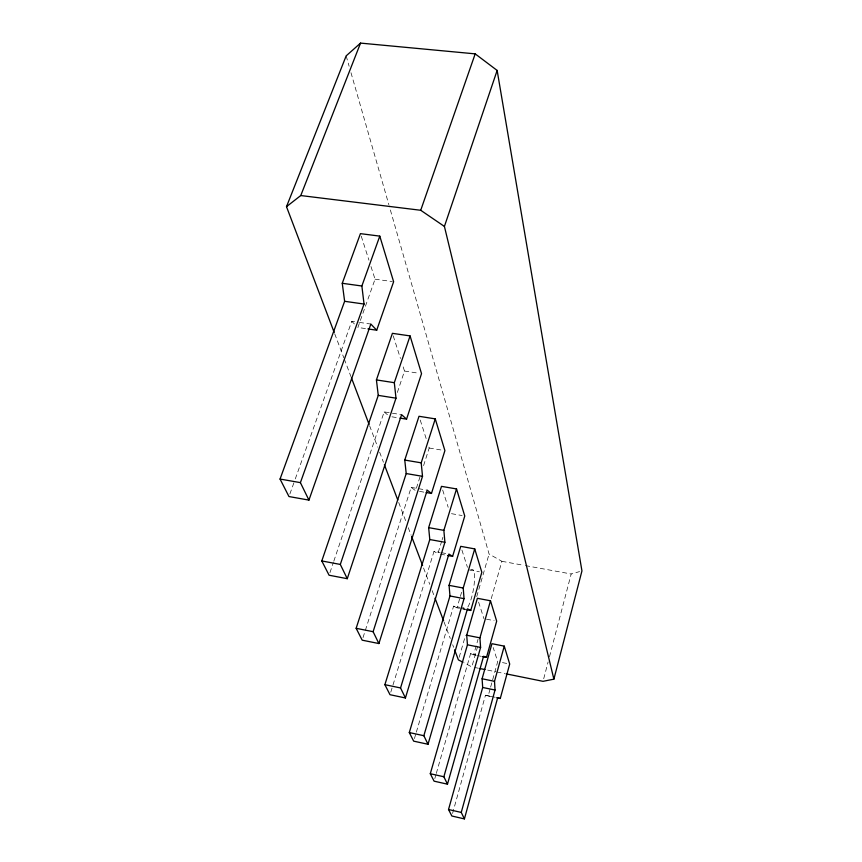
<?xml version="1.0" encoding="UTF-8"?>
<svg xmlns="http://www.w3.org/2000/svg" width="862" height="862" viewBox="0 0 862 862"><rect width="100%" height="100%" fill="white"/><g stroke="black" fill="none" stroke-linecap="round" stroke-linejoin="round"><path stroke-width="0.65" stroke-dasharray="4.31 3.23" d="M543.707 678.739L548.113 661.93M549.471 656.758L571.183 573.984L579.555 571.603M452.561 813.437L485.468 695.246L488.172 695.957L490.295 688.329M490.64 687.057L497.697 661.639L493.183 647.545M476.19 655.314L473.615 654.797L478.033 639.324M477.688 646.295L471.816 666.897L464.004 662.803M491.254 598.648L501.899 561.313L489.077 554.007L389.215 205.964M434.814 778.591L435.924 774.722M436.291 773.44L470.598 653.655L475.792 654.7M459.166 657.297L465.523 635.348M476.74 596.612L489.077 554.007M414.439 738.572L415.958 733.433M416.335 732.15L453.606 606.148L459.909 607.354M459.5 608.303L457.011 607.818L459.996 597.668M460.373 596.396L462.237 590.05M390.788 692.154L434.017 551.335L440.213 552.467M441.71 541.12L437.874 553.706L434.017 551.335M442.098 539.86L442.863 537.349M419.988 476.891L415.592 490.693L411.163 487.407L363.01 637.632M423.587 465.588L429.19 448.024L428.382 445.482M397.339 392.469L404.504 371.059L402.489 364.766M329.941 572.67L333.378 562.455M333.809 561.184L384.161 411.885L401.595 414.676M370.983 266.541L375.045 279.191L357.87 327.474L367.912 328.928M289.869 494.023L294.847 480.156M295.289 478.895L351.771 321.31L358.129 322.226M375.045 279.191L392.296 281.54M359.4 322.41L370.843 324.058M404.504 371.059L418.91 373.246M391.973 416.82L398.6 417.887M429.19 448.024L442.281 450.179M411.163 487.407L427.218 490.176M419.557 491.383L424.858 492.299M451.494 513.677L462.107 515.541M501.899 561.313L524.118 565.375M525.432 565.612L571.183 573.984M441.452 552.693L447.658 553.835M440.331 554.158L447.69 555.505M469.467 569.965L479.358 571.797M461.17 607.602L464.952 608.324M460.75 608.54L465.749 609.499M486.47 619.175L494.131 620.662M477.473 655.573L481.341 656.348M502.503 662.598L507.298 663.568M474.456 667.425L478.41 668.233M487.644 670.108L495.553 671.703M496.868 671.972L504.787 673.578M485.468 695.246L495.23 697.272M488.172 695.957L495.434 697.466M470.598 653.655L473.615 654.797M453.606 606.148L457.011 607.818M384.161 411.885L387.598 414.891M351.771 321.31L354.39 323.95M463.228 607.796L463.81 609.175A20.569 4.806 -79.3 0 0 466.374 609.035M334.725 333.82L343.798 357.741M344.283 359.001L350.963 376.629M369.593 425.72L377.707 447.119M379.625 452.162L383.439 462.226M398.718 502.514L406.358 522.652M408.276 527.695L411.142 535.248M423.554 567.983L429.761 584.339M432.153 590.642L434.06 595.674M444.092 622.116L450.298 638.473M452.69 644.776L453.638 647.287M361.253 236.177L368.958 260.216M393.223 335.857L400.474 358.484M420.236 420.085L426.744 440.407M442.669 490.047L448.197 507.287M461.913 550.042L467.441 567.271M478.615 602.118L483.927 618.679M346.158 55.879L349.121 66.223M350.985 72.699L388.848 204.671M467.904 606.967A20.569 4.806 -79.3 0 0 474.078 572.142L473.27 570.084A20.569 4.806 -79.3 0 0 470.771 569.954"/><path stroke-width="1.29" d="M506.102 673.847L543.028 681.325L553.889 679.159L581.947 570.913L497.148 70.436L475.188 53.864L360.542 43.1L346.158 55.879L286.496 206.675L334.251 332.56M464.413 818.9L497.665 697.778L500.272 698.468L509.701 664.042L504.259 646.134L491.943 643.698L482.095 678.771L482.688 687.477L448.531 809.515L451.85 816.012L464.413 818.9L461.256 812.424L495.036 690.02L494.519 681.314L504.259 646.134M486.491 657.372L496.674 621.157L490.489 600.782L477.386 598.293L466.698 635.229L467.441 644.808L430.289 773.731L434.082 781.166L447.475 784.172L483.582 656.262L486.491 657.372L482.623 656.607M447.475 784.172L443.865 776.759L480.587 647.427L479.929 637.848L490.489 600.782M470.749 610.468L481.836 572.26L474.736 548.9L460.728 546.346L449.059 585.352L449.975 595.976L409.299 732.56L413.674 741.148L428.015 744.272L467.473 608.809L470.749 610.468L466.999 609.746M428.015 744.272L423.845 735.706L464.036 598.659L463.217 588.024L474.736 548.9M452.604 556.41L464.758 516.015L456.537 488.937L441.484 486.362L428.651 527.63L429.793 539.537L384.883 684.676L390.001 694.707L405.431 697.961L448.897 554.061L452.604 556.41L447.69 555.505M405.431 697.961L400.55 687.951L444.9 542.273L443.865 530.356L456.537 488.937M431.474 493.441L444.9 450.621L435.267 418.878L419.007 416.281L404.763 460.071L406.207 473.55L356.146 628.301L362.191 640.175L378.892 643.548L427.218 490.176L431.474 493.441L426.184 492.525M378.892 643.548L373.106 631.695L422.52 476.33L421.206 462.829L435.267 418.878M406.552 419.158L421.529 373.645L410.075 335.911L392.415 333.335L376.425 379.916L378.256 395.378L321.795 560.947L329.079 575.223L347.267 578.693L401.595 414.676L406.552 419.158L399.925 418.092M347.267 578.693L340.307 564.438L395.992 398.169L394.311 382.685L410.075 335.911M553.889 679.159L444.415 226.437L497.148 70.436M376.705 330.211L393.622 281.723L379.786 236.123L360.435 233.645L342.257 283.296L344.628 301.301L280.053 479.056L288.964 496.544L308.93 500.111L370.843 324.058L376.705 330.211L367.912 328.928M444.415 226.437L420.721 210.274L475.188 53.864M308.93 500.111L300.407 482.634L364.044 304.049L361.868 286.001L379.786 236.123M286.496 206.675L300.763 195.545L360.542 43.1M300.763 195.545L420.721 210.274M342.257 283.296L361.868 286.001M344.628 301.301L364.044 304.049M376.425 379.916L394.311 382.685M378.256 395.378L395.992 398.169M404.763 460.071L421.206 462.829M406.207 473.55L422.52 476.33M280.053 479.056L300.407 482.634M428.651 527.63L443.865 530.356M429.793 539.537L444.9 542.273M321.795 560.947L340.307 564.438M449.059 585.352L463.217 588.024M449.975 595.976L464.036 598.659M466.698 635.229L479.929 637.848M467.441 644.808L480.587 647.427M356.146 628.301L373.106 631.695M479.725 668.503L485.004 669.569M482.095 678.771L494.519 681.314M482.688 687.477L495.036 690.02M496.641 697.714L500.272 698.468M384.883 684.676L400.55 687.951M409.299 732.56L423.845 735.706M430.289 773.731L443.865 776.759M448.531 809.515L461.256 812.424M462.883 662.221L458.412 659.883L454.597 649.808M351.448 377.879L369.108 424.46M384.398 464.747L397.77 499.992M411.616 536.509L422.595 565.461M435.019 598.196L443.607 620.856"/></g></svg>
